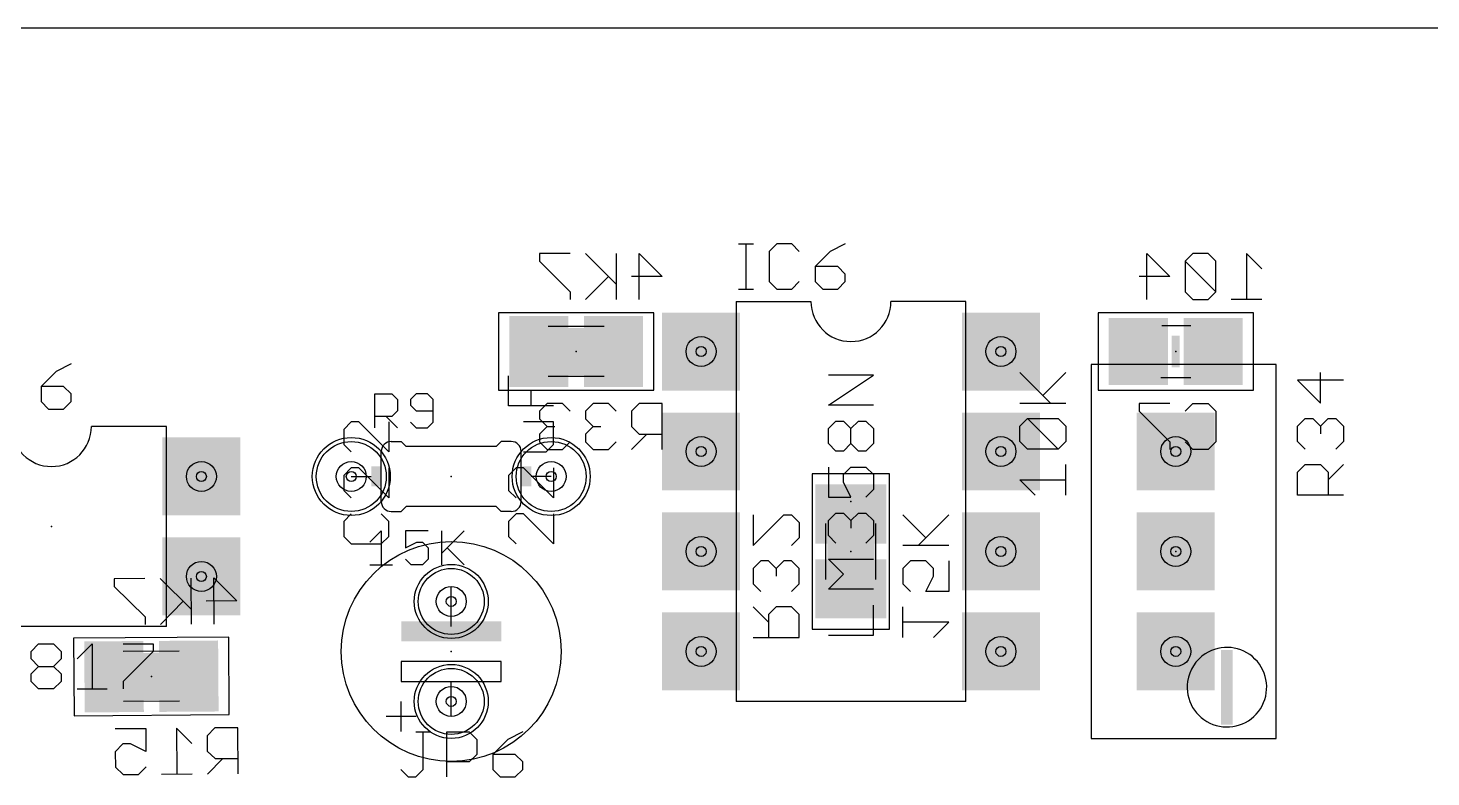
# Model space of a CAD drawing. Extents: x -2 to 128, y 10 to 112.
# Drawn here: x 45.12 to 80.78, y 92.7 to 111.72 of the extents above; entities that cross this region are included whole.
import ezdxf

# ---------------------------------------------------------------- set-up
doc = ezdxf.new("R2010")
doc.units = 0
for name, color, linetype in [('17', 82, 'CONTINUOUS'), ('20', 7, 'CONTINUOUS'), ('21', 253, 'CONTINUOUS'), ('23', 7, 'CONTINUOUS'), ('24', 7, 'CONTINUOUS'), ('25', 253, 'CONTINUOUS'), ('26', 253, 'CONTINUOUS'), ('27', 253, 'CONTINUOUS'), ('28', 253, 'CONTINUOUS'), ('29', 253, 'CONTINUOUS'), ('30', 253, 'CONTINUOUS'), ('32', 253, 'CONTINUOUS'), ('36', 253, 'CONTINUOUS'), ('40', 175, 'CONTINUOUS'), ('44', 253, 'CONTINUOUS'), ('51', 253, 'CONTINUOUS'), ('52', 253, 'CONTINUOUS')]:
    doc.layers.add(name, color=color, linetype=linetype)

# ---------------------------------------------------------------- blocks, each defined once
blk = doc.blocks.new('RECT')
blk.add_solid([(-0.5, -0.5), (0.5, -0.5), (-0.5, 0.5), (0.5, 0.5)])
blk = doc.blocks.new('ROUNDP')
blk.add_circle((0, 0), 0.5)
blk = doc.blocks.new('SQUAREP')
blk.add_solid([(-0.5, -0.5), (0.5, -0.5), (-0.5, 0.5), (0.5, 0.5)])

msp = doc.modelspace()

# ---------------------------------------------------------------- linework, layer by layer
at = {"layer": '20'}
msp.add_line((126.35, 111.722), (0.64, 111.722), dxfattribs=at)
at = {"layer": '21'}
for p, q in [((63.119, 104.775), (63.119, 94.615)), ((63.119, 104.775), (65.024, 104.775)), ((68.961, 104.775), (67.056, 104.775)), ((68.961, 94.615), (68.961, 104.775)), ((72.145, 103.175), (72.145, 93.675)), ((76.845, 103.175), (72.145, 103.175)), ((76.845, 93.675), (76.845, 103.175)), ((48.641, 101.6), (46.736, 101.6)), ((48.641, 96.52), (48.641, 101.6)), ((54.356, 101.219), (54.61, 101.219)), ((54.737, 101.092), (54.61, 101.219)), ((57.023, 101.092), (54.737, 101.092)), ((57.023, 101.092), (57.15, 101.219)), ((57.404, 101.219), (57.15, 101.219)), ((54.737, 99.568), (54.61, 99.441)), ((57.023, 99.568), (54.737, 99.568)), ((57.023, 99.568), (57.15, 99.441)), ((54.356, 99.441), (54.61, 99.441)), ((57.404, 99.441), (57.15, 99.441)), ((48.641, 96.52), (42.799, 96.52)), ((54.61, 94.234), (54.61, 94.615)), ((68.961, 94.615), (63.119, 94.615)), ((54.61, 94.234), (54.229, 94.234)), ((54.61, 93.853), (54.61, 94.234)), ((54.991, 94.234), (54.61, 94.234)), ((72.145, 93.675), (76.845, 93.675))]:
    msp.add_line(p, q, dxfattribs=at)
msp.add_circle((55.88, 95.885), 2.794, dxfattribs=at)
for centre, radius, start, end in [((66.04, 104.775), 1.016, 180, 0), ((45.72, 101.6), 1.016, 180, 0), ((54.356, 100.965), 0.254, 90, 180), ((57.404, 100.965), 0.254, 0, 90), ((54.356, 99.695), 0.254, 180, 270), ((57.404, 99.695), 0.254, 270, 0), ((75.595, 94.9768), 1.0109, 171.5693, 122.9602)]:
    msp.add_arc(centre, radius, start, end, dxfattribs=at)
at = {"layer": '23'}
for p in [(55.88, 100.33), (66.04, 99.695), (45.72, 99.06), (74.295, 98.425), (55.88, 95.885)]:
    msp.add_point(p, dxfattribs=at)
at = {"layer": '24'}
for p in [(59.055, 103.505), (74.295, 103.505), (66.04, 98.425), (48.26, 95.25)]:
    msp.add_point(p, dxfattribs=at)
at = {"layer": '25'}
for p, q in [((63.1825, 106.2365), (63.5638, 106.2365)), ((63.3732, 105.0925), (63.3732, 106.2365)), ((64.1528, 106.2365), (63.9621, 106.0458)), ((63.9621, 106.0458), (63.9621, 105.2832)), ((64.5341, 106.2365), (64.1528, 106.2365)), ((64.7247, 106.0458), (64.5341, 106.2365)), ((65.5128, 106.0458), (65.1315, 105.6645)), ((65.8941, 106.2365), (65.5128, 106.0458)), ((65.1315, 105.6645), (65.1315, 105.2832)), ((65.7035, 105.6645), (65.1315, 105.6645)), ((65.8941, 105.4738), (65.7035, 105.6645)), ((63.9621, 105.2832), (64.1528, 105.0925)), ((64.5341, 105.0925), (64.7247, 105.2832)), ((65.1315, 105.2832), (65.3222, 105.0925)), ((65.7035, 105.0925), (65.8941, 105.2832)), ((65.8941, 105.2832), (65.8941, 105.4738)), ((63.1825, 105.0925), (63.5638, 105.0925)), ((64.1528, 105.0925), (64.5341, 105.0925)), ((65.3222, 105.0925), (65.7035, 105.0925)), ((46.2179, 103.1885), (45.8366, 102.9978)), ((45.8366, 102.9978), (45.4553, 102.6165)), ((78.5542, 102.7811), (77.3848, 102.7811)), ((77.3848, 102.7811), (77.9695, 102.1964)), ((77.9695, 102.1964), (77.9695, 102.976)), ((45.4553, 102.6165), (45.4553, 102.2352)), ((46.0273, 102.6165), (45.4553, 102.6165)), ((46.2179, 102.4258), (46.0273, 102.6165)), ((46.2179, 102.2352), (46.2179, 102.4258)), ((53.9369, 101.5619), (53.9369, 102.4262)), ((53.9369, 102.4262), (54.3691, 102.4262)), ((54.3691, 102.4262), (54.5131, 102.2822)), ((54.9931, 102.4262), (54.849, 102.2822)), ((55.2812, 102.4262), (54.9931, 102.4262)), ((55.4253, 102.2822), (55.2812, 102.4262)), ((45.4553, 102.2352), (45.646, 102.0445)), ((45.646, 102.0445), (46.0273, 102.0445)), ((46.0273, 102.0445), (46.2179, 102.2352)), ((54.5131, 101.9941), (54.3691, 101.85)), ((54.5131, 102.2822), (54.5131, 101.9941)), ((54.849, 102.2822), (54.849, 102.1381)), ((54.849, 102.1381), (54.9931, 101.9941)), ((54.9931, 101.9941), (55.4253, 101.9941)), ((55.4253, 101.706), (55.4253, 102.2822)), ((53.3392, 101.7169), (53.1485, 101.5263)), ((53.5299, 101.7169), (53.3392, 101.7169)), ((54.2925, 100.9543), (53.5299, 101.7169)), ((54.3691, 101.85), (53.9369, 101.85)), ((54.225, 101.85), (54.5131, 101.5619)), ((54.2925, 101.7169), (54.2925, 100.9543)), ((54.849, 101.706), (54.9931, 101.5619)), ((55.2812, 101.5619), (55.4253, 101.706)), ((77.3848, 101.6117), (77.5797, 101.8066)), ((77.5797, 101.8066), (77.7746, 101.8066)), ((77.7746, 101.8066), (77.9695, 101.6117)), ((77.9695, 101.6117), (78.1644, 101.8066)), ((78.1644, 101.8066), (78.3593, 101.8066)), ((78.3593, 101.8066), (78.5542, 101.6117)), ((53.1485, 101.5263), (53.1485, 101.145)), ((54.9931, 101.5619), (55.2812, 101.5619)), ((77.3848, 101.2219), (77.3848, 101.6117)), ((77.9695, 101.6117), (77.9695, 101.4168)), ((78.5542, 101.6117), (78.5542, 101.2219)), ((53.1485, 101.145), (53.3392, 100.9543)), ((77.5797, 101.027), (77.3848, 101.2219)), ((78.5542, 101.2219), (78.3593, 101.027)), ((77.3848, 100.4423), (77.5797, 100.6372)), ((77.5797, 100.6372), (77.9695, 100.6372)), ((77.9695, 100.6372), (78.1644, 100.4423)), ((78.1644, 100.2474), (78.5542, 100.6372)), ((53.3392, 100.5475), (53.1485, 100.3569)), ((53.1485, 100.3569), (53.1485, 99.9756)), ((53.5299, 100.5475), (53.3392, 100.5475)), ((54.2925, 99.7849), (53.5299, 100.5475)), ((54.2925, 100.5475), (54.2925, 99.7849)), ((77.3848, 99.8576), (77.3848, 100.4423)), ((78.1644, 100.4423), (78.1644, 99.8576)), ((53.1485, 99.9756), (53.3392, 99.7849)), ((78.5542, 99.8576), (77.3848, 99.8576)), ((53.3392, 99.3782), (53.1485, 99.1875)), ((53.1485, 99.1875), (53.1485, 98.8062)), ((54.2925, 99.1875), (54.1018, 99.3782)), ((54.2925, 98.8062), (54.2925, 99.1875)), ((53.1485, 98.8062), (53.3392, 98.6155)), ((54.1018, 98.6155), (54.2925, 98.8062)), ((53.3392, 98.6155), (54.1018, 98.6155)), ((54.9786, 93.8413), (55.36, 93.8413)), ((55.1693, 92.888), (55.1693, 93.8413)), ((55.7667, 92.6973), (55.7667, 93.8413)), ((55.7667, 93.8413), (56.3387, 93.8413)), ((56.3387, 93.8413), (56.5293, 93.6506)), ((57.6987, 93.8413), (57.3174, 93.6506)), ((56.5293, 93.6506), (56.5293, 93.2693)), ((57.3174, 93.6506), (56.9361, 93.2693)), ((56.3387, 93.0786), (55.7667, 93.0786)), ((56.5293, 93.2693), (56.3387, 93.0786)), ((56.9361, 93.2693), (56.9361, 92.888)), ((57.5081, 93.2693), (56.9361, 93.2693)), ((57.6987, 93.0786), (57.5081, 93.2693)), ((57.6987, 92.888), (57.6987, 93.0786)), ((54.5973, 92.888), (54.788, 92.6973)), ((54.9786, 92.6973), (55.1693, 92.888)), ((56.9361, 92.888), (57.1268, 92.6973)), ((57.5081, 92.6973), (57.6987, 92.888)), ((54.788, 92.6973), (54.9786, 92.6973)), ((57.1268, 92.6973), (57.5081, 92.6973))]:
    msp.add_line(p, q, dxfattribs=at)
at = {"layer": '26'}
for p, q in [((58.3189, 102.1852), (58.124, 101.9903)), ((58.124, 101.9903), (58.124, 101.7954)), ((58.7087, 102.1852), (58.3189, 102.1852)), ((58.9036, 101.9903), (58.7087, 102.1852)), ((59.4883, 102.1852), (59.2934, 101.9903)), ((59.2934, 101.9903), (59.2934, 101.7954)), ((59.8781, 102.1852), (59.4883, 102.1852)), ((60.073, 101.9903), (59.8781, 102.1852)), ((60.6577, 102.1852), (60.4628, 101.9903)), ((60.4628, 101.9903), (60.4628, 101.6005)), ((61.2424, 102.1852), (60.6577, 102.1852)), ((61.2424, 101.0158), (61.2424, 102.1852)), ((74.1436, 102.1852), (73.364, 102.1852)), ((73.364, 102.1852), (73.364, 101.9903)), ((73.364, 101.9903), (74.1436, 101.2107)), ((74.5334, 101.9903), (74.7283, 102.1852)), ((74.7283, 102.1852), (75.1181, 102.1852)), ((75.1181, 102.1852), (75.313, 101.9903)), ((75.313, 101.9903), (75.313, 101.2107)), ((58.124, 101.7954), (58.3189, 101.6005)), ((59.2934, 101.7954), (59.4883, 101.6005)), ((58.3189, 101.6005), (58.124, 101.4056)), ((58.124, 101.4056), (58.124, 101.2107)), ((58.3189, 101.6005), (58.5138, 101.6005)), ((59.4883, 101.6005), (59.2934, 101.4056)), ((59.2934, 101.4056), (59.2934, 101.2107)), ((59.4883, 101.6005), (59.6832, 101.6005)), ((60.4628, 101.6005), (60.6577, 101.4056)), ((60.8526, 101.4056), (60.4628, 101.0158)), ((60.6577, 101.4056), (61.2424, 101.4056)), ((58.124, 101.2107), (58.3189, 101.0158)), ((58.3189, 101.0158), (58.7087, 101.0158)), ((58.7087, 101.0158), (58.9036, 101.2107)), ((59.2934, 101.2107), (59.4883, 101.0158)), ((59.4883, 101.0158), (59.8781, 101.0158)), ((59.8781, 101.0158), (60.073, 101.2107)), ((74.1436, 101.2107), (74.1436, 101.0158)), ((74.7283, 101.0158), (74.5334, 101.2107)), ((75.1181, 101.0158), (74.7283, 101.0158)), ((75.313, 101.2107), (75.1181, 101.0158)), ((63.5508, 99.356), (63.5508, 98.5764)), ((63.5508, 98.5764), (64.3304, 99.356)), ((64.3304, 99.356), (64.5253, 99.356)), ((64.5253, 99.356), (64.7202, 99.1611)), ((64.7202, 99.1611), (64.7202, 98.7713)), ((64.7202, 98.7713), (64.5253, 98.5764)), ((63.7457, 98.1866), (63.5508, 97.9917)), ((63.9406, 98.1866), (63.7457, 98.1866)), ((64.1355, 97.9917), (63.9406, 98.1866)), ((64.3304, 98.1866), (64.1355, 97.9917)), ((64.5253, 98.1866), (64.3304, 98.1866)), ((64.7202, 97.9917), (64.5253, 98.1866)), ((63.5508, 97.9917), (63.5508, 97.6019)), ((64.1355, 97.9917), (64.1355, 97.7968)), ((64.7202, 97.6019), (64.7202, 97.9917)), ((63.5508, 97.6019), (63.7457, 97.407)), ((64.5253, 97.407), (64.7202, 97.6019)), ((63.9406, 96.6274), (63.5508, 97.0172)), ((64.1355, 97.0172), (63.9406, 96.8223)), ((64.5253, 97.0172), (64.1355, 97.0172)), ((64.7202, 96.8223), (64.5253, 97.0172)), ((63.9406, 96.8223), (63.9406, 96.2376)), ((64.7202, 96.2376), (64.7202, 96.8223)), ((63.5508, 96.2376), (64.7202, 96.2376)), ((47.3383, 93.9237), (48.1178, 93.9292)), ((48.1178, 93.9292), (48.1219, 93.3445)), ((49.2899, 93.5475), (48.8974, 93.9346)), ((48.8974, 93.9346), (48.9056, 92.7652)), ((49.8719, 93.9414), (49.6783, 93.7452)), ((50.4566, 93.9455), (49.8719, 93.9414)), ((50.4647, 92.7761), (50.4566, 93.9455)), ((47.5359, 93.5353), (47.3423, 93.339)), ((47.7308, 93.5367), (47.5359, 93.5353)), ((48.1219, 93.3445), (47.7308, 93.5367)), ((49.6783, 93.7452), (49.6811, 93.3554)), ((47.3423, 93.339), (47.3451, 92.9492)), ((49.6811, 93.3554), (49.8773, 93.1618)), ((50.0722, 93.1632), (49.6852, 92.7707)), ((49.8773, 93.1618), (50.462, 93.1659)), ((47.3451, 92.9492), (47.5413, 92.7557)), ((47.5413, 92.7557), (47.9311, 92.7584)), ((47.9311, 92.7584), (48.1246, 92.9547)), ((49.2954, 92.768), (48.5158, 92.7625))]:
    msp.add_line(p, q, dxfattribs=at)
at = {"layer": '27'}
for p, q in [((57.3395, 102.1237), (57.3395, 102.8863)), ((65.4675, 102.1451), (66.6115, 102.9077)), ((66.6115, 102.9077), (65.4675, 102.9077)), ((71.1144, 102.1964), (70.3348, 102.976)), ((70.9195, 102.3913), (71.5042, 102.976)), ((57.9115, 102.1237), (57.9115, 102.505)), ((58.4835, 102.1237), (57.3395, 102.1237)), ((66.6115, 102.1451), (65.4675, 102.1451)), ((70.3348, 102.1964), (71.5042, 102.1964)), ((58.4835, 101.7169), (57.7209, 101.7169)), ((58.4835, 101.145), (58.4835, 101.7169)), ((65.4675, 101.5477), (65.6582, 101.7383)), ((65.6582, 101.7383), (65.8488, 101.7383)), ((65.8488, 101.7383), (66.0395, 101.5477)), ((66.0395, 101.5477), (66.2302, 101.7383)), ((66.2302, 101.7383), (66.4208, 101.7383)), ((66.4208, 101.7383), (66.6115, 101.5477)), ((70.3348, 101.6117), (70.5297, 101.8066)), ((70.5297, 101.8066), (71.3093, 101.8066)), ((71.3093, 101.027), (70.5297, 101.8066)), ((71.3093, 101.8066), (71.5042, 101.6117)), ((65.4675, 101.1664), (65.4675, 101.5477)), ((66.0395, 101.1664), (66.0395, 101.5477)), ((66.6115, 101.5477), (66.6115, 101.1664)), ((70.3348, 101.2219), (70.3348, 101.6117)), ((71.5042, 101.6117), (71.5042, 101.2219)), ((57.7209, 100.9543), (58.2928, 100.9543)), ((58.2928, 100.9543), (58.4835, 101.145)), ((65.6582, 100.9757), (65.4675, 101.1664)), ((65.8488, 100.9757), (65.6582, 100.9757)), ((66.0395, 101.1664), (65.8488, 100.9757)), ((66.2302, 100.9757), (66.0395, 101.1664)), ((66.4208, 100.9757), (66.2302, 100.9757)), ((66.6115, 101.1664), (66.4208, 100.9757)), ((70.5297, 101.027), (70.3348, 101.2219)), ((71.3093, 101.027), (70.5297, 101.027)), ((71.5042, 101.2219), (71.3093, 101.027)), ((65.4675, 100.5689), (65.4675, 99.8063)), ((65.8488, 100.3783), (66.0395, 100.5689)), ((66.0395, 100.5689), (66.4208, 100.5689)), ((66.4208, 100.5689), (66.6115, 100.3783)), ((71.5042, 99.8576), (71.5042, 100.6372)), ((57.5302, 100.5475), (57.3395, 100.3569)), ((57.3395, 100.3569), (57.3395, 99.9756)), ((57.7209, 100.5475), (57.5302, 100.5475)), ((58.4835, 99.7849), (57.7209, 100.5475)), ((58.4835, 100.5475), (58.4835, 99.7849)), ((65.8488, 100.1876), (65.8488, 100.3783)), ((66.6115, 100.3783), (66.6115, 99.997)), ((70.7246, 99.8576), (70.3348, 100.2474)), ((70.3348, 100.2474), (71.5042, 100.2474)), ((57.3395, 99.9756), (57.5302, 99.7849)), ((66.0395, 99.8063), (65.8488, 100.1876)), ((66.6115, 99.997), (66.4208, 99.8063)), ((65.4675, 99.8063), (66.0395, 99.8063)), ((57.5302, 99.3782), (57.3395, 99.1875)), ((57.3395, 99.1875), (57.3395, 98.8062)), ((57.7209, 99.3782), (57.5302, 99.3782)), ((58.4835, 98.6155), (57.7209, 99.3782)), ((58.4835, 99.3782), (58.4835, 98.6155)), ((65.4675, 99.2089), (65.6582, 99.3995)), ((65.4675, 98.8276), (65.4675, 99.2089)), ((65.6582, 99.3995), (65.8488, 99.3995)), ((65.8488, 99.3995), (66.0395, 99.2089)), ((66.0395, 99.2089), (66.2302, 99.3995)), ((66.0395, 99.2089), (66.0395, 99.0182)), ((66.2302, 99.3995), (66.4208, 99.3995)), ((66.4208, 99.3995), (66.6115, 99.2089)), ((66.6115, 99.2089), (66.6115, 98.8276)), ((53.8099, 98.6583), (54.098, 98.9464)), ((54.098, 98.9464), (54.098, 98.0821)), ((55.2983, 98.9464), (54.722, 98.9464)), ((54.722, 98.9464), (54.722, 98.5143)), ((55.6342, 98.9464), (55.6342, 98.0821)), ((55.6342, 98.3702), (56.2104, 98.9464)), ((57.3395, 98.8062), (57.5302, 98.6155)), ((65.6582, 98.6369), (65.4675, 98.8276)), ((66.6115, 98.8276), (66.4208, 98.6369)), ((54.722, 98.5143), (55.0101, 98.6583)), ((55.0101, 98.6583), (55.1542, 98.6583)), ((55.1542, 98.6583), (55.2983, 98.5143)), ((55.2983, 98.5143), (55.2983, 98.2262)), ((55.7782, 98.5143), (56.2104, 98.0821)), ((53.8099, 98.0821), (54.3861, 98.0821)), ((54.8661, 98.0821), (54.722, 98.2262)), ((55.1542, 98.0821), (54.8661, 98.0821)), ((55.2983, 98.2262), (55.1542, 98.0821)), ((65.8488, 97.8488), (65.4675, 98.2302)), ((65.4675, 98.2302), (66.6115, 98.2302)), ((65.4675, 97.4675), (65.8488, 97.8488)), ((66.6115, 97.4675), (65.4675, 97.4675)), ((66.6115, 96.2981), (66.6115, 97.0608)), ((65.4675, 96.2981), (66.6115, 96.2981)), ((45.2013, 95.8858), (45.392, 96.0765)), ((45.392, 96.0765), (45.7733, 96.0765)), ((45.7733, 96.0765), (45.9639, 95.8858)), ((46.3707, 95.6951), (46.752, 96.0765)), ((46.752, 96.0765), (46.752, 94.9325)), ((47.5401, 96.0765), (48.3027, 96.0765)), ((48.3027, 96.0765), (48.3027, 95.8858)), ((45.2013, 95.6951), (45.2013, 95.8858)), ((45.392, 95.5045), (45.2013, 95.6951)), ((45.9639, 95.6951), (45.7733, 95.5045)), ((45.9639, 95.8858), (45.9639, 95.6951)), ((48.3027, 95.8858), (47.5401, 95.1232)), ((45.2013, 95.3138), (45.392, 95.5045)), ((45.2013, 95.1232), (45.2013, 95.3138)), ((45.392, 95.5045), (45.7733, 95.5045)), ((45.7733, 95.5045), (45.9639, 95.3138)), ((45.9639, 95.3138), (45.9639, 95.1232)), ((45.392, 94.9325), (45.2013, 95.1232)), ((45.7733, 94.9325), (45.392, 94.9325)), ((45.9639, 95.1232), (45.7733, 94.9325)), ((46.3707, 94.9325), (47.1333, 94.9325)), ((47.5401, 95.1232), (47.5401, 94.9325))]:
    msp.add_line(p, q, dxfattribs=at)
at = {"layer": '28'}
for p, q in [((58.9036, 105.9952), (58.124, 105.9952)), ((58.124, 105.9952), (58.124, 105.8003)), ((60.073, 105.2156), (59.2934, 105.9952)), ((60.073, 105.9952), (60.073, 104.8258)), ((60.6577, 104.8258), (60.6577, 105.9952)), ((60.6577, 105.9952), (61.2424, 105.4105)), ((73.5589, 104.8258), (73.5589, 105.9952)), ((73.5589, 105.9952), (74.1436, 105.4105)), ((74.7283, 105.9952), (74.5334, 105.8003)), ((75.1181, 105.9952), (74.7283, 105.9952)), ((75.313, 105.8003), (75.1181, 105.9952)), ((76.4824, 105.6054), (76.0926, 105.9952)), ((76.0926, 105.9952), (76.0926, 104.8258)), ((58.124, 105.8003), (58.9036, 105.0207)), ((74.5334, 105.8003), (74.5334, 105.0207)), ((75.313, 105.0207), (74.5334, 105.8003)), ((75.313, 105.0207), (75.313, 105.8003)), ((59.8781, 105.4105), (59.2934, 104.8258)), ((61.2424, 105.4105), (60.4628, 105.4105)), ((74.1436, 105.4105), (73.364, 105.4105)), ((58.9036, 105.0207), (58.9036, 104.8258)), ((74.5334, 105.0207), (74.7283, 104.8258)), ((75.1181, 104.8258), (75.313, 105.0207)), ((74.7283, 104.8258), (75.1181, 104.8258)), ((76.4824, 104.8258), (75.7028, 104.8258)), ((67.9455, 98.7713), (67.3608, 99.356)), ((67.7506, 98.5764), (68.5302, 99.356)), ((68.5302, 98.5764), (67.3608, 98.5764)), ((67.5557, 98.1866), (67.3608, 97.9917)), ((67.9455, 98.1866), (67.5557, 98.1866)), ((68.1404, 97.9917), (67.9455, 98.1866)), ((68.5302, 98.1866), (68.5302, 97.407)), ((48.0912, 97.7391), (47.3117, 97.7336)), ((47.3117, 97.7336), (47.313, 97.5387)), ((49.266, 96.9677), (48.481, 97.7418)), ((49.2606, 97.7472), (49.2688, 96.5779)), ((49.8534, 96.582), (49.8453, 97.7513)), ((49.8453, 97.7513), (50.434, 97.1707)), ((67.3608, 97.9917), (67.3608, 97.6019)), ((67.9455, 97.407), (68.1404, 97.7968)), ((68.1404, 97.7968), (68.1404, 97.9917)), ((47.313, 97.5387), (48.098, 96.7646)), ((67.3608, 97.6019), (67.5557, 97.407)), ((68.5302, 97.407), (67.9455, 97.407)), ((49.0698, 97.1612), (48.4892, 96.5724)), ((50.434, 97.1707), (49.6545, 97.1653)), ((67.3608, 96.2376), (67.3608, 97.0172)), ((48.098, 96.7646), (48.0994, 96.5697)), ((68.5302, 96.6274), (67.3608, 96.6274)), ((68.1404, 96.2376), (68.5302, 96.6274))]:
    msp.add_line(p, q, dxfattribs=at)
at = {"layer": '40'}
for p, q in [((61.028, 104.488), (57.082, 104.488)), ((57.082, 104.488), (57.082, 102.522)), ((61.028, 102.522), (61.028, 104.488)), ((76.268, 104.488), (72.322, 104.488)), ((72.322, 104.488), (72.322, 102.522)), ((76.268, 102.522), (76.268, 104.488)), ((57.082, 102.522), (61.028, 102.522)), ((72.322, 102.522), (76.268, 102.522)), ((65.057, 100.398), (65.057, 96.452)), ((67.023, 100.398), (65.057, 100.398)), ((67.023, 96.452), (67.023, 100.398)), ((65.057, 96.452), (67.023, 96.452)), ((50.2261, 96.2468), (46.2802, 96.2192)), ((46.2802, 96.2192), (46.2939, 94.2532)), ((50.2398, 94.2808), (50.2261, 96.2468)), ((46.2939, 94.2532), (50.2398, 94.2808))]:
    msp.add_line(p, q, dxfattribs=at)
at = {"layer": '44'}
for centre in [(62.23, 103.505), (69.85, 103.505), (62.23, 100.965), (69.85, 100.965), (74.295, 100.965), (49.53, 100.33), (53.34, 100.33), (58.42, 100.33), (62.23, 98.425), (69.85, 98.425), (74.295, 98.425), (49.53, 97.79), (55.88, 97.155), (62.23, 95.885), (69.85, 95.885), (74.295, 95.885), (55.88, 94.615)]:
    msp.add_circle(centre, 0.127, dxfattribs=at)
at = {"layer": '51'}
for p, q in [((54.102, 99.695), (54.102, 100.965)), ((57.658, 99.695), (57.658, 100.965)), ((53.34, 100.33), (53.848, 100.33)), ((58.42, 100.33), (57.912, 100.33)), ((55.88, 96.52), (55.88, 97.536)), ((57.15, 95.631), (54.61, 95.631)), ((54.61, 95.631), (54.61, 95.123)), ((57.15, 95.123), (57.15, 95.631)), ((54.61, 95.123), (55.88, 95.123)), ((55.88, 94.234), (55.88, 95.123)), ((55.88, 95.123), (57.15, 95.123))]:
    msp.add_line(p, q, dxfattribs=at)
msp.add_arc((75.595, 94.9768), 1.0109, 122.9602, 171.5693, dxfattribs=at)
at = {"layer": '52'}
for p, q in [((59.7662, 104.14), (58.3438, 104.14)), ((73.939, 104.165), (74.676, 104.165)), ((59.7662, 102.87), (58.3438, 102.87)), ((73.914, 102.845), (74.676, 102.845)), ((65.405, 97.7138), (65.405, 99.1362)), ((66.675, 97.7138), (66.675, 99.1362)), ((48.9668, 95.8899), (47.5444, 95.88)), ((48.9756, 94.62), (47.5533, 94.6101))]:
    msp.add_line(p, q, dxfattribs=at)

# ---------------------------------------------------------------- block references
at = {"layer": '17'}
for name, p, xscale, yscale in [('SQUAREP', (62.23, 103.505), 1.778, 1.778), ('SQUAREP', (69.85, 103.505), 1.778, 1.778), ('ROUNDP', (62.23, 103.505), 0.762, 0.762), ('ROUNDP', (62.23, 103.505), 0.762, 0.762), ('ROUNDP', (62.23, 103.505), 0.762, 0.762), ('ROUNDP', (62.23, 103.505), 0.762, 0.762), ('ROUNDP', (62.23, 103.505), 0.762, 0.762), ('ROUNDP', (62.23, 103.505), 0.762, 0.762), ('ROUNDP', (62.23, 103.505), 0.762, 0.762), ('ROUNDP', (62.23, 103.505), 0.762, 0.762), ('ROUNDP', (62.23, 103.505), 0.762, 0.762), ('ROUNDP', (62.23, 103.505), 0.762, 0.762), ('ROUNDP', (62.23, 103.505), 0.762, 0.762), ('ROUNDP', (62.23, 103.505), 0.762, 0.762), ('ROUNDP', (62.23, 103.505), 0.762, 0.762), ('ROUNDP', (62.23, 103.505), 0.762, 0.762), ('ROUNDP', (69.85, 103.505), 0.762, 0.762), ('ROUNDP', (69.85, 103.505), 0.762, 0.762), ('ROUNDP', (69.85, 103.505), 0.762, 0.762), ('ROUNDP', (69.85, 103.505), 0.762, 0.762), ('ROUNDP', (69.85, 103.505), 0.762, 0.762), ('ROUNDP', (69.85, 103.505), 0.762, 0.762), ('ROUNDP', (69.85, 103.505), 0.762, 0.762), ('ROUNDP', (69.85, 103.505), 0.762, 0.762), ('ROUNDP', (69.85, 103.505), 0.762, 0.762), ('ROUNDP', (69.85, 103.505), 0.762, 0.762), ('ROUNDP', (69.85, 103.505), 0.762, 0.762), ('ROUNDP', (69.85, 103.505), 0.762, 0.762), ('ROUNDP', (69.85, 103.505), 0.762, 0.762), ('ROUNDP', (69.85, 103.505), 0.762, 0.762), ('SQUAREP', (62.23, 100.965), 1.778, 1.778), ('SQUAREP', (69.85, 100.965), 1.778, 1.778), ('ROUNDP', (62.23, 100.965), 0.762, 0.762), ('ROUNDP', (62.23, 100.965), 0.762, 0.762), ('ROUNDP', (62.23, 100.965), 0.762, 0.762), ('ROUNDP', (62.23, 100.965), 0.762, 0.762), ('ROUNDP', (62.23, 100.965), 0.762, 0.762), ('ROUNDP', (62.23, 100.965), 0.762, 0.762), ('ROUNDP', (62.23, 100.965), 0.762, 0.762), ('ROUNDP', (62.23, 100.965), 0.762, 0.762), ('ROUNDP', (62.23, 100.965), 0.762, 0.762), ('ROUNDP', (62.23, 100.965), 0.762, 0.762), ('ROUNDP', (62.23, 100.965), 0.762, 0.762), ('ROUNDP', (62.23, 100.965), 0.762, 0.762), ('ROUNDP', (62.23, 100.965), 0.762, 0.762), ('ROUNDP', (62.23, 100.965), 0.762, 0.762), ('ROUNDP', (69.85, 100.965), 0.762, 0.762), ('ROUNDP', (69.85, 100.965), 0.762, 0.762), ('ROUNDP', (69.85, 100.965), 0.762, 0.762), ('ROUNDP', (69.85, 100.965), 0.762, 0.762), ('ROUNDP', (69.85, 100.965), 0.762, 0.762), ('ROUNDP', (69.85, 100.965), 0.762, 0.762), ('ROUNDP', (69.85, 100.965), 0.762, 0.762), ('ROUNDP', (69.85, 100.965), 0.762, 0.762), ('ROUNDP', (69.85, 100.965), 0.762, 0.762), ('ROUNDP', (69.85, 100.965), 0.762, 0.762), ('ROUNDP', (69.85, 100.965), 0.762, 0.762), ('ROUNDP', (69.85, 100.965), 0.762, 0.762), ('ROUNDP', (69.85, 100.965), 0.762, 0.762), ('ROUNDP', (69.85, 100.965), 0.762, 0.762), ('SQUAREP', (49.53, 100.33), 1.778, 1.778), ('ROUNDP', (53.34, 100.33), 1.778, 1.778), ('ROUNDP', (58.42, 100.33), 1.778, 1.778), ('ROUNDP', (49.53, 100.33), 0.762, 0.762), ('ROUNDP', (49.53, 100.33), 0.762, 0.762), ('ROUNDP', (49.53, 100.33), 0.762, 0.762), ('ROUNDP', (49.53, 100.33), 0.762, 0.762), ('ROUNDP', (49.53, 100.33), 0.762, 0.762), ('ROUNDP', (49.53, 100.33), 0.762, 0.762), ('ROUNDP', (49.53, 100.33), 0.762, 0.762), ('ROUNDP', (49.53, 100.33), 0.762, 0.762), ('ROUNDP', (49.53, 100.33), 0.762, 0.762), ('ROUNDP', (49.53, 100.33), 0.762, 0.762), ('ROUNDP', (49.53, 100.33), 0.762, 0.762), ('ROUNDP', (49.53, 100.33), 0.762, 0.762), ('ROUNDP', (49.53, 100.33), 0.762, 0.762), ('ROUNDP', (49.53, 100.33), 0.762, 0.762), ('ROUNDP', (53.34, 100.33), 0.762, 0.762), ('ROUNDP', (53.34, 100.33), 0.762, 0.762), ('ROUNDP', (53.34, 100.33), 0.762, 0.762), ('ROUNDP', (53.34, 100.33), 0.762, 0.762), ('ROUNDP', (53.34, 100.33), 0.762, 0.762), ('ROUNDP', (53.34, 100.33), 0.762, 0.762), ('ROUNDP', (53.34, 100.33), 0.762, 0.762), ('ROUNDP', (53.34, 100.33), 0.762, 0.762), ('ROUNDP', (53.34, 100.33), 0.762, 0.762), ('ROUNDP', (53.34, 100.33), 0.762, 0.762), ('ROUNDP', (53.34, 100.33), 0.762, 0.762), ('ROUNDP', (53.34, 100.33), 0.762, 0.762), ('ROUNDP', (53.34, 100.33), 0.762, 0.762), ('ROUNDP', (53.34, 100.33), 0.762, 0.762), ('ROUNDP', (58.42, 100.33), 0.762, 0.762), ('ROUNDP', (58.42, 100.33), 0.762, 0.762), ('ROUNDP', (58.42, 100.33), 0.762, 0.762), ('ROUNDP', (58.42, 100.33), 0.762, 0.762), ('ROUNDP', (58.42, 100.33), 0.762, 0.762), ('ROUNDP', (58.42, 100.33), 0.762, 0.762), ('ROUNDP', (58.42, 100.33), 0.762, 0.762), ('ROUNDP', (58.42, 100.33), 0.762, 0.762), ('ROUNDP', (58.42, 100.33), 0.762, 0.762), ('ROUNDP', (58.42, 100.33), 0.762, 0.762), ('ROUNDP', (58.42, 100.33), 0.762, 0.762), ('ROUNDP', (58.42, 100.33), 0.762, 0.762), ('ROUNDP', (58.42, 100.33), 0.762, 0.762), ('ROUNDP', (58.42, 100.33), 0.762, 0.762), ('SQUAREP', (62.23, 98.425), 1.778, 1.778), ('SQUAREP', (69.85, 98.425), 1.778, 1.778), ('ROUNDP', (62.23, 98.425), 0.762, 0.762), ('ROUNDP', (62.23, 98.425), 0.762, 0.762), ('ROUNDP', (62.23, 98.425), 0.762, 0.762), ('ROUNDP', (62.23, 98.425), 0.762, 0.762), ('ROUNDP', (62.23, 98.425), 0.762, 0.762), ('ROUNDP', (62.23, 98.425), 0.762, 0.762), ('ROUNDP', (62.23, 98.425), 0.762, 0.762), ('ROUNDP', (62.23, 98.425), 0.762, 0.762), ('ROUNDP', (62.23, 98.425), 0.762, 0.762), ('ROUNDP', (62.23, 98.425), 0.762, 0.762), ('ROUNDP', (62.23, 98.425), 0.762, 0.762), ('ROUNDP', (62.23, 98.425), 0.762, 0.762), ('ROUNDP', (62.23, 98.425), 0.762, 0.762), ('ROUNDP', (62.23, 98.425), 0.762, 0.762), ('ROUNDP', (69.85, 98.425), 0.762, 0.762), ('ROUNDP', (69.85, 98.425), 0.762, 0.762), ('ROUNDP', (69.85, 98.425), 0.762, 0.762), ('ROUNDP', (69.85, 98.425), 0.762, 0.762), ('ROUNDP', (69.85, 98.425), 0.762, 0.762), ('ROUNDP', (69.85, 98.425), 0.762, 0.762), ('ROUNDP', (69.85, 98.425), 0.762, 0.762), ('ROUNDP', (69.85, 98.425), 0.762, 0.762), ('ROUNDP', (69.85, 98.425), 0.762, 0.762), ('ROUNDP', (69.85, 98.425), 0.762, 0.762), ('ROUNDP', (69.85, 98.425), 0.762, 0.762), ('ROUNDP', (69.85, 98.425), 0.762, 0.762), ('ROUNDP', (69.85, 98.425), 0.762, 0.762), ('ROUNDP', (69.85, 98.425), 0.762, 0.762), ('SQUAREP', (49.53, 97.79), 1.778, 1.778), ('ROUNDP', (49.53, 97.79), 0.762, 0.762), ('ROUNDP', (49.53, 97.79), 0.762, 0.762), ('ROUNDP', (49.53, 97.79), 0.762, 0.762), ('ROUNDP', (49.53, 97.79), 0.762, 0.762), ('ROUNDP', (49.53, 97.79), 0.762, 0.762), ('ROUNDP', (49.53, 97.79), 0.762, 0.762), ('ROUNDP', (49.53, 97.79), 0.762, 0.762), ('ROUNDP', (49.53, 97.79), 0.762, 0.762), ('ROUNDP', (49.53, 97.79), 0.762, 0.762), ('ROUNDP', (49.53, 97.79), 0.762, 0.762), ('ROUNDP', (49.53, 97.79), 0.762, 0.762), ('ROUNDP', (49.53, 97.79), 0.762, 0.762), ('ROUNDP', (49.53, 97.79), 0.762, 0.762), ('ROUNDP', (49.53, 97.79), 0.762, 0.762), ('SQUAREP', (62.23, 95.885), 1.778, 1.778), ('SQUAREP', (69.85, 95.885), 1.778, 1.778), ('ROUNDP', (62.23, 95.885), 0.762, 0.762), ('ROUNDP', (62.23, 95.885), 0.762, 0.762), ('ROUNDP', (62.23, 95.885), 0.762, 0.762), ('ROUNDP', (62.23, 95.885), 0.762, 0.762), ('ROUNDP', (62.23, 95.885), 0.762, 0.762), ('ROUNDP', (62.23, 95.885), 0.762, 0.762), ('ROUNDP', (62.23, 95.885), 0.762, 0.762), ('ROUNDP', (62.23, 95.885), 0.762, 0.762), ('ROUNDP', (62.23, 95.885), 0.762, 0.762), ('ROUNDP', (62.23, 95.885), 0.762, 0.762), ('ROUNDP', (62.23, 95.885), 0.762, 0.762), ('ROUNDP', (62.23, 95.885), 0.762, 0.762), ('ROUNDP', (62.23, 95.885), 0.762, 0.762), ('ROUNDP', (62.23, 95.885), 0.762, 0.762), ('ROUNDP', (69.85, 95.885), 0.762, 0.762), ('ROUNDP', (69.85, 95.885), 0.762, 0.762), ('ROUNDP', (69.85, 95.885), 0.762, 0.762), ('ROUNDP', (69.85, 95.885), 0.762, 0.762), ('ROUNDP', (69.85, 95.885), 0.762, 0.762), ('ROUNDP', (69.85, 95.885), 0.762, 0.762), ('ROUNDP', (69.85, 95.885), 0.762, 0.762), ('ROUNDP', (69.85, 95.885), 0.762, 0.762), ('ROUNDP', (69.85, 95.885), 0.762, 0.762), ('ROUNDP', (69.85, 95.885), 0.762, 0.762), ('ROUNDP', (69.85, 95.885), 0.762, 0.762), ('ROUNDP', (69.85, 95.885), 0.762, 0.762), ('ROUNDP', (69.85, 95.885), 0.762, 0.762), ('ROUNDP', (69.85, 95.885), 0.762, 0.762)]:
    msp.add_blockref(name, p, dxfattribs=dict(at, xscale=xscale, yscale=yscale))
for name, p, xscale, yscale, rotation in [('SQUAREP', (74.295, 100.965), 1.778, 1.778, 180), ('ROUNDP', (74.295, 100.965), 0.762, 0.762, 180), ('ROUNDP', (74.295, 100.965), 0.762, 0.762, 180), ('ROUNDP', (74.295, 100.965), 0.762, 0.762, 180), ('ROUNDP', (74.295, 100.965), 0.762, 0.762, 180), ('ROUNDP', (74.295, 100.965), 0.762, 0.762, 180), ('ROUNDP', (74.295, 100.965), 0.762, 0.762, 180), ('ROUNDP', (74.295, 100.965), 0.762, 0.762, 180), ('ROUNDP', (74.295, 100.965), 0.762, 0.762, 180), ('ROUNDP', (74.295, 100.965), 0.762, 0.762, 180), ('ROUNDP', (74.295, 100.965), 0.762, 0.762, 180), ('ROUNDP', (74.295, 100.965), 0.762, 0.762, 180), ('ROUNDP', (74.295, 100.965), 0.762, 0.762, 180), ('ROUNDP', (74.295, 100.965), 0.762, 0.762, 180), ('ROUNDP', (74.295, 100.965), 0.762, 0.762, 180), ('SQUAREP', (74.295, 98.425), 1.778, 1.778, 180), ('ROUNDP', (74.295, 98.425), 0.762, 0.762, 180), ('ROUNDP', (74.295, 98.425), 0.762, 0.762, 180), ('ROUNDP', (74.295, 98.425), 0.762, 0.762, 180), ('ROUNDP', (74.295, 98.425), 0.762, 0.762, 180), ('ROUNDP', (74.295, 98.425), 0.762, 0.762, 180), ('ROUNDP', (74.295, 98.425), 0.762, 0.762, 180), ('ROUNDP', (74.295, 98.425), 0.762, 0.762, 180), ('ROUNDP', (74.295, 98.425), 0.762, 0.762, 180), ('ROUNDP', (74.295, 98.425), 0.762, 0.762, 180), ('ROUNDP', (74.295, 98.425), 0.762, 0.762, 180), ('ROUNDP', (74.295, 98.425), 0.762, 0.762, 180), ('ROUNDP', (74.295, 98.425), 0.762, 0.762, 180), ('ROUNDP', (74.295, 98.425), 0.762, 0.762, 180), ('ROUNDP', (74.295, 98.425), 0.762, 0.762, 180), ('ROUNDP', (55.88, 97.155), 1.6764, 1.6764, 90), ('ROUNDP', (55.88, 97.155), 0.762, 0.762, 90), ('ROUNDP', (55.88, 97.155), 0.762, 0.762, 90), ('ROUNDP', (55.88, 97.155), 0.762, 0.762, 90), ('ROUNDP', (55.88, 97.155), 0.762, 0.762, 90), ('ROUNDP', (55.88, 97.155), 0.762, 0.762, 90), ('ROUNDP', (55.88, 97.155), 0.762, 0.762, 90), ('ROUNDP', (55.88, 97.155), 0.762, 0.762, 90), ('ROUNDP', (55.88, 97.155), 0.762, 0.762, 90), ('ROUNDP', (55.88, 97.155), 0.762, 0.762, 90), ('ROUNDP', (55.88, 97.155), 0.762, 0.762, 90), ('ROUNDP', (55.88, 97.155), 0.762, 0.762, 90), ('ROUNDP', (55.88, 97.155), 0.762, 0.762, 90), ('ROUNDP', (55.88, 97.155), 0.762, 0.762, 90), ('ROUNDP', (55.88, 97.155), 0.762, 0.762, 90), ('SQUAREP', (74.295, 95.885), 1.778, 1.778, 180), ('ROUNDP', (74.295, 95.885), 0.762, 0.762, 180), ('ROUNDP', (74.295, 95.885), 0.762, 0.762, 180), ('ROUNDP', (74.295, 95.885), 0.762, 0.762, 180), ('ROUNDP', (74.295, 95.885), 0.762, 0.762, 180), ('ROUNDP', (74.295, 95.885), 0.762, 0.762, 180), ('ROUNDP', (74.295, 95.885), 0.762, 0.762, 180), ('ROUNDP', (74.295, 95.885), 0.762, 0.762, 180), ('ROUNDP', (74.295, 95.885), 0.762, 0.762, 180), ('ROUNDP', (74.295, 95.885), 0.762, 0.762, 180), ('ROUNDP', (74.295, 95.885), 0.762, 0.762, 180), ('ROUNDP', (74.295, 95.885), 0.762, 0.762, 180), ('ROUNDP', (74.295, 95.885), 0.762, 0.762, 180), ('ROUNDP', (74.295, 95.885), 0.762, 0.762, 180), ('ROUNDP', (74.295, 95.885), 0.762, 0.762, 180), ('ROUNDP', (55.88, 94.615), 1.6764, 1.6764, 90), ('ROUNDP', (55.88, 94.615), 0.762, 0.762, 90), ('ROUNDP', (55.88, 94.615), 0.762, 0.762, 90), ('ROUNDP', (55.88, 94.615), 0.762, 0.762, 90), ('ROUNDP', (55.88, 94.615), 0.762, 0.762, 90), ('ROUNDP', (55.88, 94.615), 0.762, 0.762, 90), ('ROUNDP', (55.88, 94.615), 0.762, 0.762, 90), ('ROUNDP', (55.88, 94.615), 0.762, 0.762, 90), ('ROUNDP', (55.88, 94.615), 0.762, 0.762, 90), ('ROUNDP', (55.88, 94.615), 0.762, 0.762, 90), ('ROUNDP', (55.88, 94.615), 0.762, 0.762, 90), ('ROUNDP', (55.88, 94.615), 0.762, 0.762, 90), ('ROUNDP', (55.88, 94.615), 0.762, 0.762, 90), ('ROUNDP', (55.88, 94.615), 0.762, 0.762, 90), ('ROUNDP', (55.88, 94.615), 0.762, 0.762, 90)]:
    msp.add_blockref(name, p, dxfattribs=dict(at, xscale=xscale, yscale=yscale, rotation=rotation))
at = {"layer": '21', "xscale": 0.3, "yscale": 1.9, "rotation": 180}
msp.add_blockref('RECT', (75.595, 94.975), dxfattribs=at)
at = {"layer": '29', "xscale": 1.9812, "yscale": 1.9812}
for name, p in [('SQUAREP', (62.23, 103.505)), ('SQUAREP', (69.85, 103.505)), ('SQUAREP', (62.23, 100.965)), ('SQUAREP', (69.85, 100.965)), ('SQUAREP', (49.53, 100.33)), ('ROUNDP', (53.34, 100.33)), ('ROUNDP', (58.42, 100.33)), ('SQUAREP', (62.23, 98.425)), ('SQUAREP', (69.85, 98.425)), ('SQUAREP', (49.53, 97.79)), ('SQUAREP', (62.23, 95.885)), ('SQUAREP', (69.85, 95.885))]:
    msp.add_blockref(name, p, dxfattribs=at)
at = {"layer": '29'}
for name, p, xscale, yscale, rotation in [('SQUAREP', (74.295, 100.965), 1.9812, 1.9812, 180), ('SQUAREP', (74.295, 98.425), 1.9812, 1.9812, 180), ('ROUNDP', (55.88, 97.155), 1.8796, 1.8796, 90), ('SQUAREP', (74.295, 95.885), 1.9812, 1.9812, 180), ('ROUNDP', (55.88, 94.615), 1.8796, 1.8796, 90)]:
    msp.add_blockref(name, p, dxfattribs=dict(at, xscale=xscale, yscale=yscale, rotation=rotation))
at = {"layer": '30'}
for name, p, xscale, yscale in [('SQUAREP', (62.23, 103.505), 1.9812, 1.9812), ('SQUAREP', (69.85, 103.505), 1.9812, 1.9812), ('RECT', (58.105, 103.505), 1.5032, 1.8032), ('RECT', (60.005, 103.505), 1.5032, 1.8032), ('RECT', (73.345, 103.505), 1.5032, 1.7032), ('RECT', (75.245, 103.505), 1.5032, 1.7032), ('SQUAREP', (62.23, 100.965), 1.9812, 1.9812), ('SQUAREP', (69.85, 100.965), 1.9812, 1.9812), ('SQUAREP', (49.53, 100.33), 1.9812, 1.9812), ('ROUNDP', (53.34, 100.33), 1.9812, 1.9812), ('ROUNDP', (58.42, 100.33), 1.9812, 1.9812), ('SQUAREP', (62.23, 98.425), 1.9812, 1.9812), ('SQUAREP', (69.85, 98.425), 1.9812, 1.9812), ('SQUAREP', (49.53, 97.79), 1.9812, 1.9812), ('SQUAREP', (62.23, 95.885), 1.9812, 1.9812), ('SQUAREP', (69.85, 95.885), 1.9812, 1.9812)]:
    msp.add_blockref(name, p, dxfattribs=dict(at, xscale=xscale, yscale=yscale))
for name, p, xscale, yscale, rotation in [('SQUAREP', (74.295, 100.965), 1.9812, 1.9812, 180), ('RECT', (66.04, 99.375), 1.5032, 1.8032, 270), ('SQUAREP', (74.295, 98.425), 1.9812, 1.9812, 180), ('ROUNDP', (55.88, 97.155), 1.8796, 1.8796, 90), ('RECT', (66.04, 97.475), 1.5032, 1.8032, 270), ('SQUAREP', (74.295, 95.885), 1.9812, 1.9812, 180), ('RECT', (47.31, 95.2434), 1.5032, 1.8032, 0.4), ('RECT', (49.21, 95.2566), 1.5032, 1.8032, 0.4), ('ROUNDP', (55.88, 94.615), 1.8796, 1.8796, 90)]:
    msp.add_blockref(name, p, dxfattribs=dict(at, xscale=xscale, yscale=yscale, rotation=rotation))
at = {"layer": '32', "xscale": 1.3}
for p, yscale in [((58.105, 103.505), 1.6), ((60.005, 103.505), 1.6), ((73.345, 103.505), 1.5), ((75.245, 103.505), 1.5)]:
    msp.add_blockref('RECT', p, dxfattribs=dict(at, yscale=yscale))
at = {"layer": '32', "xscale": 1.3, "yscale": 1.6}
for p, rotation in [((66.04, 99.375), 270), ((66.04, 97.475), 270), ((47.31, 95.2434), 0.4), ((49.21, 95.2566), 0.4)]:
    msp.add_blockref('RECT', p, dxfattribs=dict(at, rotation=rotation))
at = {"layer": '36'}
for p, xscale, yscale in [((59.055, 103.505), 0.3998, 1.1998), ((74.295, 103.505), 0.2002, 0.8002)]:
    msp.add_blockref('RECT', p, dxfattribs=dict(at, xscale=xscale, yscale=yscale))
at = {"layer": '36', "xscale": 0.3998, "yscale": 1.1998}
for p, rotation in [((66.04, 98.425), 270), ((48.26, 95.25), 0.4)]:
    msp.add_blockref('RECT', p, dxfattribs=dict(at, rotation=rotation))
at = {"layer": '51', "xscale": 0.254, "yscale": 0.508}
for p in [(53.975, 100.33), (57.785, 100.33)]:
    msp.add_blockref('RECT', p, dxfattribs=at)
at = {"layer": '51', "xscale": 0.508, "yscale": 2.54, "rotation": 90}
msp.add_blockref('RECT', (55.88, 96.393), dxfattribs=at)
at = {"layer": '52'}
for p, xscale, yscale in [((58.1914, 103.505), 0.3556, 1.4224), ((59.9186, 103.505), 0.3556, 1.4224), ((73.5778, 103.5038), 0.7501, 1.4501), ((75.0256, 103.5038), 0.7501, 1.4501)]:
    msp.add_blockref('RECT', p, dxfattribs=dict(at, xscale=xscale, yscale=yscale))
at = {"layer": '52', "xscale": 0.3556, "yscale": 1.4224}
for p, rotation in [((66.04, 99.2886), 270), ((66.04, 97.5614), 270), ((47.3964, 95.244), 0.4), ((49.1236, 95.256), 0.4)]:
    msp.add_blockref('RECT', p, dxfattribs=dict(at, rotation=rotation))

doc.saveas('drawing.dxf')
